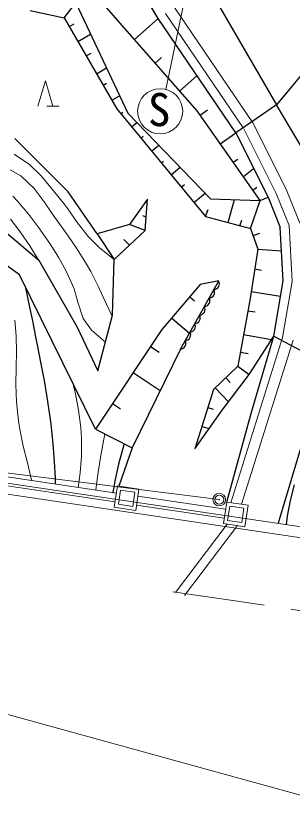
# Model space of a CAD drawing. Units: millimetres, scale not verified. Extents: x 40000 to 680000, y 20000 to 380000.
# Drawn here: x 359528 to 374863, y 246686 to 290150 of the extents above; entities that cross this region are included whole.
import ezdxf
from ezdxf.enums import TextEntityAlignment as Align

# ---------------------------------------------------------------- set-up
doc = ezdxf.new("R2010")
doc.units = ezdxf.units.MM
doc.header["$LTSCALE"] = 1000
doc.header["$PDMODE"] = 32
doc.header["$PDSIZE"] = 500
doc.linetypes.add('CHAIN', pattern=[18.5, 12, -1.5, 3.5, -1.5])
for name, color, linetype, lineweight in [('M-BGD', 7, 'Continuous', 13), ('M-BMK', 2, 'CHAIN', 13), ('M-BMK-ROW', 30, 'Continuous', 13), ('M-STR-HTXT', 7, 'Continuous', 13)]:
    doc.layers.add(name, color=color, linetype=linetype, lineweight=lineweight)
doc.styles.add('ＭＳ ゴシック', font='')
doc.styles.get('ＭＳ ゴシック').set_extended_font_data('MS Gothic')

msp = doc.modelspace()

# ---------------------------------------------------------------- linework, layer by layer
at = {"layer": 'M-BGD', "lineweight": 25}
for p, q in [((367427, 289989), (363817, 296024)), ((365177, 289893), (362491, 292999)), ((369842, 292358), (373980, 285205)), ((362222, 290039), (362864, 290868)), ((362864, 290868), (365741, 284742)), ((360338, 290444), (362222, 290039)), ((362222, 290039), (365130, 284981)), ((366108, 288832), (367427, 289989)), ((371724, 283654), (367427, 289989)), ((362505, 289548), (362769, 289700)), ((369579, 284878), (365177, 289893)), ((362978, 288724), (363681, 289128)), ((376903, 288747), (373980, 285205)), ((363440, 287921), (363704, 288073)), ((367265, 287514), (367620, 287825)), ((364007, 286935), (364561, 287254)), ((368614, 285977), (369575, 286821)), ((364370, 286303), (364558, 286411)), ((364854, 285461), (365287, 285709)), ((373980, 285205), (371724, 283654)), ((375849, 282075), (373980, 285205)), ((365130, 284981), (370042, 279031)), ((365355, 284708), (365462, 284797)), ((365741, 284742), (370333, 280013)), ((373089, 279907), (369579, 284878)), ((369746, 284642), (370161, 284935)), ((365945, 283993), (366235, 284233)), ((366460, 283369), (366592, 283477)), ((370869, 283050), (371724, 283654)), ((371724, 283654), (373520, 280095)), ((353295, 282953), (360810, 276606)), ((362435, 280400), (359487, 283350)), ((367058, 282645), (367457, 282975)), ((367604, 281984), (367728, 282086)), ((371587, 282034), (371835, 282209)), ((368138, 281337), (368643, 281753)), ((372150, 281236), (372720, 281680)), ((359738, 275797), (352125, 281271)), ((368705, 280650), (368894, 280807)), ((364038, 278063), (362435, 280400)), ((372679, 280488), (372894, 280646)), ((366835, 279983), (365840, 278585)), ((366712, 278248), (366835, 279983)), ((369402, 279806), (370030, 280325)), ((370333, 280013), (373089, 279907)), ((371310, 278689), (371654, 279962)), ((373089, 279907), (373520, 280095)), ((373520, 280095), (374194, 278416)), ((372549, 278354), (373089, 279907)), ((366765, 278987), (366568, 279066)), ((370042, 279031), (370199, 279405)), ((370042, 279031), (372549, 278354)), ((371959, 278513), (372056, 278824)), ((365840, 278585), (364038, 278063)), ((364988, 276650), (366712, 278248)), ((366712, 278248), (365840, 278585)), ((372549, 278354), (372953, 277217)), ((374352, 275461), (374194, 278416)), ((364038, 278063), (364988, 276650)), ((365831, 277431), (365527, 277758)), ((372684, 277975), (373071, 278100)), ((372953, 277217), (372523, 274482)), ((372953, 277217), (374263, 277120)), ((360810, 276606), (362939, 272891)), ((364898, 273562), (364988, 276650)), ((372781, 276124), (373149, 276057)), ((363955, 267242), (359738, 275797)), ((360051, 275162), (360300, 274006)), ((369759, 275256), (367638, 272772)), ((368659, 271681), (370786, 275453)), ((370786, 275453), (369759, 275256)), ((373832, 272400), (374352, 275461)), ((372584, 274869), (374208, 274614)), ((369178, 274576), (369434, 274357)), ((372523, 274482), (371843, 270731)), ((360300, 274006), (360477, 273148)), ((364074, 270473), (364898, 273562)), ((368175, 273400), (369156, 272563)), ((372401, 273809), (372802, 273737)), ((360477, 273148), (360653, 272256)), ((362939, 272891), (364074, 270473)), ((367638, 272772), (363955, 267242)), ((360653, 272256), (360718, 271915)), ((372161, 272485), (373706, 272204)), ((372463, 270266), (373832, 272400)), ((372597, 268192), (373832, 272400)), ((373832, 272400), (375657, 271442)), ((360718, 271915), (360923, 270862)), ((368659, 271681), (365983, 266218)), ((367004, 271820), (367473, 271508)), ((371984, 271512), (372407, 271435)), ((360923, 270862), (361099, 269933)), ((366045, 270380), (367535, 269388)), ((371843, 270731), (370494, 269442)), ((371843, 270731), (372463, 270266)), ((361099, 269933), (361257, 269024)), ((370968, 268293), (372463, 270266)), ((371171, 270089), (371415, 269834)), ((370582, 269526), (371318, 268755)), ((370494, 269442), (369467, 266148)), ((361257, 269024), (361404, 268035)), ((364899, 268659), (365330, 268372)), ((369467, 266148), (370968, 268293)), ((370182, 268441), (370481, 268348)), ((371243, 263279), (372597, 268192)), ((361404, 268035), (361470, 267517)), ((361470, 267517), (361588, 266429)), ((369858, 267401), (370257, 267277)), ((363955, 267242), (365983, 266218)), ((375538, 266909), (374079, 262034)), ((361588, 266429), (361664, 265452)), ((365520, 266380), (365226, 265298)), ((365983, 266218), (365242, 264092)), ((361664, 265452), (361708, 264529)), ((365226, 265298), (365038, 264448)), ((361708, 264529), (361716, 264209)), ((365038, 264448), (364906, 263737)), ((374753, 263295), (374988, 264158)), ((371231, 263205), (371243, 263279)), ((374597, 262419), (374753, 263295)), ((374544, 261971), (374597, 262419))]:
    msp.add_line(p, q, dxfattribs=at)
at = {"layer": 'M-BGD'}
for p, q in [((367852, 286064), (369543, 294238)), ((372674, 284213), (368337, 290607)), ((372137, 283934), (367840, 290270)), ((360756, 285143), (361176, 286543)), ((361176, 286543), (361596, 285143)), ((361946, 285143), (361246, 285143)), ((372170, 283879), (373976, 280301)), ((372674, 284213), (374523, 280549)), ((360286, 281915), (359450, 282487)), ((360937, 281278), (360286, 281915)), ((359226, 281616), (359818, 281281)), ((359818, 281281), (360554, 280573)), ((361530, 280560), (360937, 281278)), ((360554, 280573), (361102, 279843)), ((362189, 279743), (361530, 280560)), ((374523, 280549), (375282, 278657)), ((359625, 279881), (359378, 280146)), ((373976, 280301), (374689, 278526)), ((360265, 279133), (359625, 279881)), ((361102, 279843), (361659, 279019)), ((362421, 279452), (362189, 279743)), ((360819, 278393), (360265, 279133)), ((362948, 278674), (362421, 279452)), ((359248, 278873), (359784, 278184)), ((361659, 279019), (361800, 278822)), ((361800, 278822), (362416, 277972)), ((363566, 277892), (362948, 278674)), ((359784, 278184), (360309, 277399)), ((361413, 277531), (360819, 278393)), ((374855, 275433), (374689, 278526)), ((362416, 277972), (362941, 277210)), ((364176, 277297), (363566, 277892)), ((360309, 277399), (360819, 276590)), ((361904, 276773), (361413, 277531)), ((362941, 277210), (363456, 276383)), ((364988, 276650), (364176, 277297)), ((362351, 275964), (361904, 276773)), ((363456, 276383), (363689, 275976)), ((362777, 275025), (362351, 275964)), ((363689, 275976), (364128, 275086)), ((374325, 272316), (374855, 275433)), ((362981, 274279), (362777, 275025)), ((364128, 275086), (364149, 275043)), ((364149, 275043), (364548, 274215)), ((363270, 273380), (362981, 274279)), ((364548, 274215), (364883, 273505)), ((359562, 272420), (359472, 273284)), ((363737, 272730), (363270, 273380)), ((364501, 272072), (363737, 272730)), ((359577, 271547), (359562, 272420)), ((374325, 272316), (371453, 263172)), ((374909, 272175), (372054, 263083)), ((359557, 270653), (359577, 271547)), ((359542, 269726), (359557, 270653)), ((359570, 268750), (359542, 269726)), ((362838, 269204), (362691, 269807)), ((363010, 268301), (362838, 269204)), ((359681, 267715), (359570, 268750)), ((363130, 267333), (363010, 268301)), ((359744, 267331), (359681, 267715)), ((359951, 266311), (359744, 267331)), ((363181, 266743), (363130, 267333)), ((364477, 266978), (364257, 265794)), ((363184, 265749), (363181, 266743)), ((360175, 265386), (359951, 266311)), ((363106, 264834), (363184, 265749)), ((364257, 265794), (364107, 264872)), ((347131, 265408), (386336, 259598)), ((352712, 265187), (386423, 260192)), ((365108, 263707), (353844, 265375)), ((360395, 264502), (360175, 265386)), ((365039, 263212), (353771, 264881)), ((362998, 264020), (363106, 264834)), ((364107, 264872), (363992, 264023)), ((360416, 264402), (360395, 264502)), ((363992, 264023), (363974, 263875)), ((365171, 264102), (364995, 262915)), ((366358, 263926), (365171, 264102)), ((365339, 263875), (365222, 263084)), ((366131, 263758), (365339, 263875)), ((366358, 263926), (366182, 262739)), ((366131, 263758), (366013, 262966)), ((366299, 263531), (371165, 262810)), ((365222, 263084), (366013, 262966)), ((366226, 263036), (371092, 262315)), ((371224, 263206), (371048, 262019)), ((372411, 263030), (371224, 263206)), ((371392, 262979), (371275, 262187)), ((372184, 262861), (371392, 262979)), ((372411, 263030), (372235, 261843)), ((364995, 262915), (366182, 262739)), ((372184, 262861), (372067, 262070)), ((371275, 262187), (372067, 262070)), ((368383, 258191), (371252, 261988)), ((368885, 258026), (371815, 261905)), ((371048, 262019), (372235, 261843))]:
    msp.add_line(p, q, dxfattribs=at)
msp.add_circle((367535, 284855), 1250, dxfattribs=at)
at = {"layer": 'M-BGD', "lineweight": 25}
for centre in [(370505, 275300), (370239, 274829), (369974, 274357), (369708, 273886), (369442, 273414), (369176, 272943), (368910, 272471), (368644, 271999)]:
    msp.add_arc(centre, 319, 272.5969, 28.5736, dxfattribs=at)
at = {"layer": 'M-BMK'}
for p, q in [((371821, 257708), (368239, 258238)), ((391604, 254777), (371821, 257708))]:
    msp.add_line(p, q, dxfattribs=at)
at = {"layer": 'M-BMK-ROW'}
msp.add_line((370810, 263341), (355753, 265243), dxfattribs=at)
msp.add_circle((370810, 263341), 350, dxfattribs=at)
msp.add_point((370810, 263341), dxfattribs=at)
at = {"layer": 'M-STR-HTXT'}
msp.add_line((303258, 266847), (446258, 227383), dxfattribs=at)

# ---------------------------------------------------------------- texts
at = {"layer": 'M-BGD', "style": 'ＭＳ ゴシック'}
msp.add_text('S', height=1833, dxfattribs=at).set_placement((366856, 283482), align=Align.BOTTOM_LEFT)

doc.saveas('drawing.dxf')
